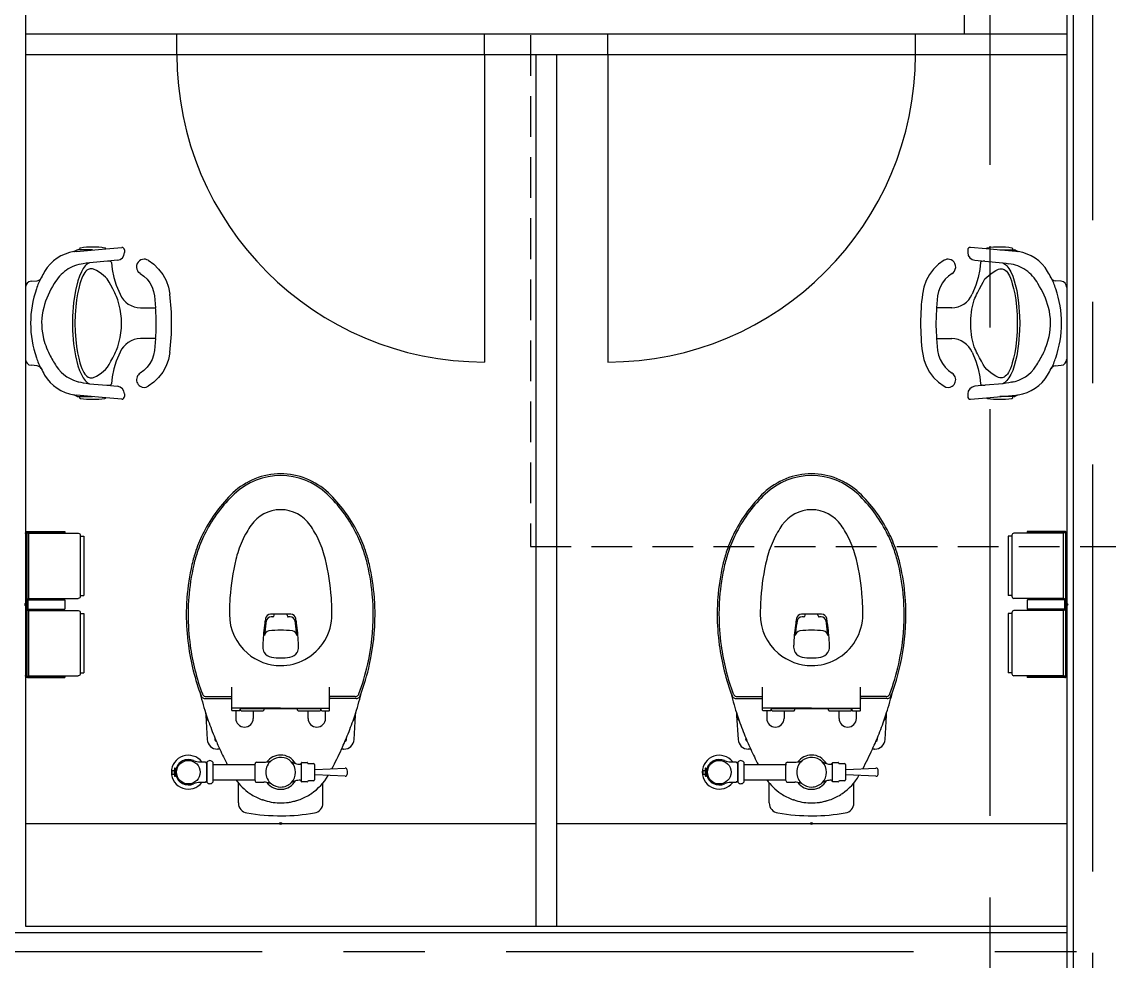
# Model space of a CAD drawing. Extents: x -119186 to 81195, y 1816 to 147180.
# Drawn here: x 29519 to 31639, y 32494 to 34326 of the extents above; entities that cross this region are included whole.
import ezdxf

# ---------------------------------------------------------------- set-up
doc = ezdxf.new("R2010")
doc.units = 0
doc.header["$LTSCALE"] = 12.7
doc.header["$MEASUREMENT"] = 0
doc.header["$PDMODE"] = 1
doc.header["$PDSIZE"] = -2
doc.linetypes.add('CENTER', pattern=[2, 1.25, -0.25, 0.25, -0.25])
doc.linetypes.add('HIDDEN2', pattern=[0.1875, 0.125, -0.0625])
doc.layers.get('0').update_dxf_attribs({"linetype": 'CONTINUOUS'})
doc.layers.get('DEFPOINTS').update_dxf_attribs({"color": 1, "linetype": 'CONTINUOUS'})
for name, color, linetype in [('A_建築（什器）', 8, 'CONTINUOUS'), ('A_建築（新設・仕上げ）', 2, 'CONTINUOUS'), ('A_建築（軽鉄下地）', 8, 'CONTINUOUS'), ('A_通り芯', 8, 'CENTER')]:
    doc.layers.add(name, color=color, linetype=linetype)

# ---------------------------------------------------------------- blocks, each defined once
blk = doc.blocks.new('Toilet Paper Holder')
at = {"color": 0}
for p, q in [((-106.958, 133.5), (-114, 133.5)), ((-114, 133.5), (-114, 17.5)), ((-106.958, 135), (-106.958, 16)), ((-6.6, 139), (-102.958, 139)), ((-4, 142.5), (-77, 142.5)), ((-77, 142.5), (-77, 140)), ((-3.5, 140), (-77, 140)), ((-6.6, 12), (-6.6, 139)), ((-2.5, 139), (-2.5, -139)), ((0, 138.5), (0, -138.5)), ((0, 125.25), (0, 120.75)), ((0, 77.75), (0, 73.25)), ((0, 30.25), (0, 25.75)), ((-106.958, 17.5), (-114, 17.5)), ((-6.6, 12), (-102.958, 12)), ((-77, 8.75), (-77, -8.75)), ((-5, 9.25), (-76.5, 9.25)), ((-74.5, 12), (-74.5, 9.25)), ((-49.5, 12), (-49.5, 9.25)), ((-4.5, 11), (-14.5, 11)), ((-14.5, 11), (-14.5, 9.5)), ((-4.5, 9.5), (-14.5, 9.5)), ((-4.5, 8.75), (-4.5, -8.75)), ((-4, 9), (-4, -9)), ((-2.5, 9), (-2.5, -9)), ((-106.958, -17.5), (-114, -17.5)), ((-114, -17.5), (-114, -133.5)), ((-106.958, -16), (-106.958, -135)), ((-6.6, -12), (-102.958, -12)), ((-5, -9.25), (-76.5, -9.25)), ((-74.5, -9.25), (-74.5, -12)), ((-49.5, -9.25), (-49.5, -12)), ((-4.5, -9.5), (-14.5, -9.5)), ((-14.5, -9.5), (-14.5, -11)), ((-4.5, -11), (-14.5, -11)), ((-6.6, -139), (-6.6, -12)), ((0, -25.75), (0, -30.25)), ((0, -73.25), (0, -77.75)), ((0, -120.75), (0, -125.25)), ((-106.958, -133.5), (-114, -133.5)), ((-6.6, -139), (-102.958, -139)), ((-3.5, -140), (-77, -140)), ((-77, -140), (-77, -142.5)), ((-4, -142.5), (-77, -142.5))]:
    blk.add_line(p, q, dxfattribs=at)
for centre, radius, start, end in [((-102.958, 135), 4, 90, 180), ((-4, 138.5), 4, 0, 90), ((-3.5, 139), 1, 0, 90), ((-102.958, 16), 4, 180, 270), ((-76.5, 8.75), 0.5, 90, 180), ((-5, 8.75), 0.5, 0, 90), ((-4.5, 9), 2, 0, 90), ((-4.5, 9), 0.5, 0, 90), ((-102.958, -16), 4, 90, 180), ((-76.5, -8.75), 0.5, 180, 270), ((-5, -8.75), 0.5, 270, 0), ((-4.5, -9), 0.5, 270, 0), ((-4.5, -9), 2, 270, 0), ((-102.958, -135), 4, 180, 270), ((-4, -138.5), 4, 270, 0), ((-3.5, -139), 1, 270, 0)]:
    blk.add_arc(centre, radius, start, end, dxfattribs=at)
at = {"layer": 'DEFPOINTS'}
blk.add_circle((0, 0), 2, dxfattribs=at)
blk.add_point((0, 0), dxfattribs=at)

msp = doc.modelspace()

# ---------------------------------------------------------------- linework, layer by layer
at = {"layer": 'A_建築（什器）'}
for p, q in [((31356.16, 36632.64), (31356.16, 34302.64)), ((29526.16, 34302.64), (31556.16, 34302.64)), ((29821.16, 34262.64), (29821.16, 34302.64)), ((30421.16, 34262.64), (30421.16, 34302.64)), ((30661.16, 34262.64), (30661.16, 34302.64)), ((31261.16, 34262.64), (31261.16, 34302.64)), ((29526.16, 34262.64), (31556.16, 34262.64)), ((30421.16, 34262.64), (30421.16, 33662.64)), ((30521.16, 34262.64), (30521.16, 32562.64)), ((30561.16, 34262.64), (30561.16, 32562.64)), ((30661.16, 34262.64), (30661.16, 33662.64)), ((29626, 33880.65), (29622.42, 33878.59)), ((29625.62, 33878.56), (29682.95, 33883.58)), ((29631.06, 33881.32), (29628.5, 33881.32)), ((29656.94, 33881.32), (29631.06, 33881.32)), ((29682.95, 33883.58), (29713.72, 33886.27)), ((29719.16, 33881.29), (29719.16, 33875.99)), ((31363.16, 33881.29), (31363.16, 33875.99)), ((31399.37, 33883.58), (31368.59, 33886.27)), ((31456.69, 33878.56), (31399.37, 33883.58)), ((31425.37, 33881.32), (31451.25, 33881.32)), ((31451.25, 33881.32), (31453.82, 33881.32)), ((31456.32, 33880.65), (31459.89, 33878.59)), ((29686.16, 33859.36), (29650.88, 33856.26)), ((29705.46, 33861.05), (29686.16, 33859.36)), ((29765.39, 33861.08), (29776.12, 33853.4)), ((31316.92, 33861.08), (31306.19, 33853.4)), ((31376.85, 33861.05), (31396.15, 33859.36)), ((31396.15, 33859.36), (31431.43, 33856.26)), ((29635.1, 33838.29), (29631.56, 33830.3)), ((29638.91, 33844.92), (29635.1, 33838.29)), ((29644.24, 33855.27), (29638.88, 33854.29)), ((29642.73, 33849.97), (29638.91, 33844.92)), ((29641.78, 33837.28), (29639.77, 33834.22)), ((29643.86, 33839.75), (29641.78, 33837.28)), ((29644.77, 33852.12), (29642.73, 33849.97)), ((29646, 33841.65), (29643.86, 33839.75)), ((29650.88, 33856.26), (29644.24, 33855.27)), ((29647.36, 33854.36), (29644.77, 33852.12)), ((29648.16, 33843.04), (29646, 33841.65)), ((29650.88, 33856.26), (29647.36, 33854.36)), ((29650.24, 33843.94), (29648.16, 33843.04)), ((29652.32, 33844.47), (29650.24, 33843.94)), ((29651.46, 33856.33), (29650.88, 33856.26)), ((29654.54, 33844.63), (29652.32, 33844.47)), ((29656.8, 33844.37), (29654.54, 33844.63)), ((29658.99, 33843.71), (29656.8, 33844.37)), ((29664.46, 33841.21), (29658.99, 33843.71)), ((29669.66, 33838.21), (29664.46, 33841.21)), ((29674.34, 33834.86), (29669.66, 33838.21)), ((29694.17, 33856.49), (29695.46, 33843.3)), ((29695.46, 33843.3), (29698.6, 33827.53)), ((29747.13, 33837.53), (29745.06, 33840.07)), ((29749.87, 33835.41), (29747.13, 33837.53)), ((29776.12, 33853.4), (29785.63, 33844.08)), ((29785.63, 33844.08), (29793.7, 33833.33)), ((31296.68, 33844.08), (31288.61, 33833.33)), ((31306.19, 33853.4), (31296.68, 33844.08)), ((31332.45, 33835.41), (31335.18, 33837.53)), ((31335.18, 33837.53), (31337.26, 33840.07)), ((31386.85, 33843.3), (31383.71, 33827.53)), ((31388.15, 33856.49), (31386.85, 33843.3)), ((31407.98, 33834.86), (31412.66, 33838.21)), ((31412.66, 33838.21), (31417.85, 33841.21)), ((31417.85, 33841.21), (31423.33, 33843.71)), ((31423.33, 33843.71), (31425.51, 33844.37)), ((31425.51, 33844.37), (31427.77, 33844.63)), ((31427.77, 33844.63), (31429.99, 33844.47)), ((31429.99, 33844.47), (31432.07, 33843.94)), ((31430.85, 33856.33), (31431.43, 33856.26)), ((31431.43, 33856.26), (31438.08, 33855.27)), ((31431.43, 33856.26), (31434.96, 33854.36)), ((31432.07, 33843.94), (31434.16, 33843.04)), ((31434.16, 33843.04), (31436.31, 33841.65)), ((31434.96, 33854.36), (31437.54, 33852.12)), ((31436.31, 33841.65), (31438.45, 33839.75)), ((31437.54, 33852.12), (31439.58, 33849.97)), ((31438.08, 33855.27), (31443.43, 33854.29)), ((31438.45, 33839.75), (31440.53, 33837.28)), ((31439.58, 33849.97), (31443.41, 33844.92)), ((31440.53, 33837.28), (31442.54, 33834.22)), ((31443.41, 33844.92), (31447.21, 33838.29)), ((31447.21, 33838.29), (31450.75, 33830.3)), ((29537.11, 33820.21), (29548.71, 33821.22)), ((29628.44, 33821.33), (29623.58, 33801.9)), ((29631.56, 33830.3), (29628.44, 33821.33)), ((29634.13, 33821.17), (29632.31, 33815.37)), ((29635.97, 33826.2), (29634.13, 33821.17)), ((29637.84, 33830.54), (29635.97, 33826.2)), ((29639.77, 33834.22), (29637.84, 33830.54)), ((29678.22, 33831.62), (29674.34, 33834.86)), ((29682.01, 33828.22), (29678.22, 33831.62)), ((29685.7, 33824.64), (29682.01, 33828.22)), ((29689.28, 33818.61), (29685.7, 33824.64)), ((29692.59, 33812.37), (29689.28, 33818.61)), ((29698.6, 33827.53), (29703.23, 33812.64)), ((29749.87, 33835.41), (29757.01, 33830.27)), ((29757.01, 33830.27), (29763.31, 33824.03)), ((29763.31, 33824.03), (29768.65, 33816.83)), ((29768.65, 33816.83), (29772.89, 33808.85)), ((29793.7, 33833.33), (29800.14, 33821.4)), ((29800.14, 33821.4), (29804.78, 33808.57)), ((31282.18, 33821.4), (31277.54, 33808.57)), ((31288.61, 33833.33), (31282.18, 33821.4)), ((31313.67, 33816.83), (31309.43, 33808.85)), ((31319, 33824.03), (31313.67, 33816.83)), ((31325.3, 33830.27), (31319, 33824.03)), ((31332.45, 33835.41), (31325.3, 33830.27)), ((31383.71, 33827.53), (31379.08, 33812.64)), ((31389.72, 33812.37), (31393.04, 33818.61)), ((31393.04, 33818.61), (31396.61, 33824.64)), ((31396.61, 33824.64), (31400.3, 33828.22)), ((31400.3, 33828.22), (31404.1, 33831.62)), ((31404.1, 33831.62), (31407.98, 33834.86)), ((31442.54, 33834.22), (31444.47, 33830.54)), ((31444.47, 33830.54), (31446.35, 33826.2)), ((31446.35, 33826.2), (31448.19, 33821.17)), ((31448.19, 33821.17), (31450, 33815.37)), ((31450.75, 33830.3), (31453.87, 33821.33)), ((31453.87, 33821.33), (31458.73, 33801.9)), ((31545.2, 33820.21), (31533.6, 33821.22)), ((29526.16, 33808.25), (29526.16, 33668.24)), ((29623.58, 33801.9), (29619.92, 33778.19)), ((29627.7, 33795.79), (29625.72, 33783.81)), ((29629.92, 33806.28), (29627.7, 33795.79)), ((29632.31, 33815.37), (29629.92, 33806.28)), ((29696.21, 33805.41), (29692.59, 33812.37)), ((29700.2, 33797.67), (29696.21, 33805.41)), ((29701.87, 33794.34), (29700.2, 33797.67)), ((29703.23, 33812.64), (29710.55, 33795.17)), ((29772.89, 33808.85), (29775.95, 33800.27)), ((29775.95, 33800.27), (29777.97, 33791.46)), ((29804.78, 33808.57), (29807.51, 33795.14)), ((31277.54, 33808.57), (31274.8, 33795.14)), ((31306.37, 33800.27), (31304.34, 33791.46)), ((31309.43, 33808.85), (31306.37, 33800.27)), ((31379.08, 33812.64), (31371.76, 33795.17)), ((31380.44, 33794.34), (31382.11, 33797.67)), ((31382.11, 33797.67), (31386.1, 33805.41)), ((31386.1, 33805.41), (31389.72, 33812.37)), ((31450, 33815.37), (31452.39, 33806.28)), ((31452.39, 33806.28), (31454.61, 33795.79)), ((31454.61, 33795.79), (31456.59, 33783.81)), ((31458.73, 33801.9), (31462.4, 33778.19)), ((31556.16, 33808.25), (31556.16, 33668.24)), ((29619.92, 33778.19), (29617.98, 33752.25)), ((29625.72, 33783.81), (29624.11, 33770.2)), ((29703.6, 33790.79), (29701.87, 33794.34)), ((29705.19, 33787.29), (29703.6, 33790.79)), ((29706.43, 33784.02), (29705.19, 33787.29)), ((29711.01, 33765.99), (29706.43, 33784.02)), ((29777.97, 33791.46), (29779.78, 33768.6)), ((31304.34, 33791.46), (31302.53, 33768.6)), ((31371.3, 33765.99), (31375.88, 33784.02)), ((31375.88, 33784.02), (31377.13, 33787.29)), ((31377.13, 33787.29), (31378.71, 33790.79)), ((31378.71, 33790.79), (31380.44, 33794.34)), ((31456.59, 33783.81), (31458.2, 33770.2)), ((31462.4, 33778.19), (31464.33, 33752.25)), ((29617.98, 33752.25), (29617.95, 33738.25)), ((29623.01, 33754.92), (29622.61, 33738.33)), ((29624.11, 33770.2), (29623.01, 33754.92)), ((29713.32, 33747.51), (29711.01, 33765.99)), ((29750.51, 33768.6), (29779.78, 33768.6)), ((31331.81, 33768.6), (31302.53, 33768.6)), ((31368.99, 33747.51), (31371.3, 33765.99)), ((31458.2, 33770.2), (31459.3, 33754.92)), ((31459.3, 33754.92), (31459.71, 33738.33)), ((31464.33, 33752.25), (31464.36, 33738.25)), ((29617.95, 33738.25), (29617.98, 33724.24)), ((29622.61, 33738.33), (29623.01, 33721.57)), ((29713.33, 33738.25), (29713.32, 33747.51)), ((29713.32, 33728.99), (29713.33, 33738.25)), ((31368.99, 33738.25), (31368.99, 33747.51)), ((31368.99, 33728.99), (31368.99, 33738.25)), ((31459.71, 33738.33), (31459.3, 33721.57)), ((31464.36, 33738.25), (31464.33, 33724.24)), ((29617.98, 33724.24), (29619.92, 33698.31)), ((29623.01, 33721.57), (29624.11, 33706.29)), ((29706.44, 33692.48), (29711.01, 33710.51)), ((29711.01, 33710.51), (29713.32, 33728.99)), ((31371.3, 33710.51), (31368.99, 33728.99)), ((31375.88, 33692.48), (31371.3, 33710.51)), ((31459.3, 33721.57), (31458.2, 33706.29)), ((31464.33, 33724.24), (31462.4, 33698.31)), ((29619.92, 33698.31), (29623.58, 33674.59)), ((29624.11, 33706.29), (29625.72, 33692.69)), ((29625.72, 33692.69), (29627.7, 33680.71)), ((29703.6, 33685.7), (29705.19, 33689.21)), ((29705.19, 33689.21), (29706.44, 33692.48)), ((29779.81, 33708.25), (29750.51, 33708.25)), ((29779.81, 33708.25), (29777.97, 33685.04)), ((31302.5, 33708.25), (31304.34, 33685.04)), ((31302.5, 33708.25), (31331.81, 33708.25)), ((31377.13, 33689.21), (31375.88, 33692.48)), ((31378.71, 33685.7), (31377.13, 33689.21)), ((31456.59, 33692.69), (31454.61, 33680.71)), ((31458.2, 33706.29), (31456.59, 33692.69)), ((31462.4, 33698.31), (31458.73, 33674.59)), ((29623.58, 33674.59), (29628.44, 33655.17)), ((29627.7, 33680.71), (29629.92, 33670.21)), ((29629.92, 33670.21), (29632.31, 33661.13)), ((29692.59, 33664.13), (29696.21, 33671.09)), ((29696.21, 33671.09), (29700.2, 33678.83)), ((29700.2, 33678.83), (29701.88, 33682.16)), ((29701.88, 33682.16), (29703.6, 33685.7)), ((29710.55, 33681.68), (29703.23, 33664.21)), ((29772.89, 33667.65), (29768.65, 33659.67)), ((29775.95, 33676.22), (29772.89, 33667.65)), ((29777.97, 33685.04), (29775.95, 33676.22)), ((29804.78, 33667.92), (29800.14, 33655.09)), ((29807.51, 33681.36), (29804.78, 33667.92)), ((31274.8, 33681.36), (31277.54, 33667.92)), ((31277.54, 33667.92), (31282.18, 33655.09)), ((31304.34, 33685.04), (31306.37, 33676.22)), ((31306.37, 33676.22), (31309.43, 33667.65)), ((31309.43, 33667.65), (31313.67, 33659.67)), ((31371.76, 33681.68), (31379.08, 33664.21)), ((31380.44, 33682.16), (31378.71, 33685.7)), ((31382.11, 33678.83), (31380.44, 33682.16)), ((31386.1, 33671.09), (31382.11, 33678.83)), ((31389.72, 33664.13), (31386.1, 33671.09)), ((31452.39, 33670.21), (31450, 33661.13)), ((31454.61, 33680.71), (31452.39, 33670.21)), ((31458.73, 33674.59), (31453.87, 33655.17)), ((29548.71, 33655.27), (29537.11, 33656.29)), ((29628.44, 33655.17), (29631.56, 33646.19)), ((29631.56, 33646.19), (29635.1, 33638.21)), ((29632.31, 33661.13), (29634.13, 33655.32)), ((29634.13, 33655.32), (29635.97, 33650.29)), ((29635.97, 33650.29), (29637.84, 33645.96)), ((29637.84, 33645.96), (29639.77, 33642.28)), ((29678.21, 33644.87), (29682.01, 33648.28)), ((29682.01, 33648.28), (29686.16, 33652.34)), ((29686.16, 33652.34), (29689.27, 33657.89)), ((29689.27, 33657.89), (29692.59, 33664.13)), ((29698.6, 33649.32), (29695.46, 33633.55)), ((29703.23, 33664.21), (29698.6, 33649.32)), ((29757.01, 33646.22), (29749.87, 33641.08)), ((29763.31, 33652.47), (29757.01, 33646.22)), ((29768.65, 33659.67), (29763.31, 33652.47)), ((29800.14, 33655.09), (29793.7, 33643.16)), ((31282.18, 33655.09), (31288.61, 33643.16)), ((31313.67, 33659.67), (31319, 33652.47)), ((31319, 33652.47), (31325.3, 33646.22)), ((31325.3, 33646.22), (31332.45, 33641.08)), ((31379.08, 33664.21), (31383.71, 33649.32)), ((31383.71, 33649.32), (31386.85, 33633.55)), ((31393.04, 33657.89), (31389.72, 33664.13)), ((31396.15, 33652.34), (31393.04, 33657.89)), ((31400.3, 33648.28), (31396.15, 33652.34)), ((31404.1, 33644.87), (31400.3, 33648.28)), ((31444.47, 33645.96), (31442.54, 33642.28)), ((31446.35, 33650.29), (31444.47, 33645.96)), ((31448.19, 33655.32), (31446.35, 33650.29)), ((31450.75, 33646.19), (31447.21, 33638.21)), ((31450, 33661.13), (31448.19, 33655.32)), ((31453.87, 33655.17), (31450.75, 33646.19)), ((31533.6, 33655.27), (31545.2, 33656.29)), ((29635.1, 33638.21), (29638.91, 33631.58)), ((29638.91, 33631.58), (29642.73, 33626.53)), ((29639.77, 33642.28), (29641.78, 33639.22)), ((29641.78, 33639.22), (29643.86, 33636.75)), ((29642.73, 33626.53), (29644.77, 33624.38)), ((29643.86, 33636.75), (29646, 33634.84)), ((29646, 33634.84), (29648.16, 33633.46)), ((29648.16, 33633.46), (29650.24, 33632.55)), ((29650.24, 33632.55), (29652.32, 33632.03)), ((29652.32, 33632.03), (29654.54, 33631.87)), ((29654.54, 33631.87), (29656.8, 33632.12)), ((29656.8, 33632.12), (29658.99, 33632.78)), ((29658.99, 33632.78), (29664.46, 33635.28)), ((29664.46, 33635.28), (29669.66, 33638.29)), ((29669.66, 33638.29), (29674.34, 33641.64)), ((29674.34, 33641.64), (29678.21, 33644.87)), ((29695.46, 33633.55), (29694.17, 33620.36)), ((29785.63, 33632.42), (29776.12, 33623.1)), ((29793.7, 33643.16), (29785.63, 33632.42)), ((31288.61, 33643.16), (31296.68, 33632.42)), ((31296.68, 33632.42), (31306.19, 33623.1)), ((31386.85, 33633.55), (31388.15, 33620.36)), ((31407.98, 33641.64), (31404.1, 33644.87)), ((31412.66, 33638.29), (31407.98, 33641.64)), ((31417.85, 33635.28), (31412.66, 33638.29)), ((31423.33, 33632.78), (31417.85, 33635.28)), ((31425.51, 33632.12), (31423.33, 33632.78)), ((31427.77, 33631.87), (31425.51, 33632.12)), ((31429.99, 33632.03), (31427.77, 33631.87)), ((31432.07, 33632.55), (31429.99, 33632.03)), ((31434.16, 33633.46), (31432.07, 33632.55)), ((31436.31, 33634.84), (31434.16, 33633.46)), ((31438.45, 33636.75), (31436.31, 33634.84)), ((31439.58, 33626.53), (31437.54, 33624.38)), ((31440.53, 33639.22), (31438.45, 33636.75)), ((31443.41, 33631.58), (31439.58, 33626.53)), ((31442.54, 33642.28), (31440.53, 33639.22)), ((31447.21, 33638.21), (31443.41, 33631.58)), ((29629.15, 33624.29), (29633.86, 33623.23)), ((29633.86, 33623.23), (29638.88, 33622.2)), ((29638.88, 33622.2), (29644.24, 33621.23)), ((29644.24, 33621.23), (29650.88, 33620.24)), ((29644.77, 33624.38), (29647.36, 33622.14)), ((29647.36, 33622.14), (29650.88, 33620.24)), ((29650.88, 33620.24), (29651.46, 33620.17)), ((29650.88, 33620.24), (29684.97, 33617.25)), ((29684.97, 33617.25), (29705.46, 33615.45)), ((29776.12, 33623.1), (29765.39, 33615.41)), ((31306.19, 33623.1), (31316.92, 33615.41)), ((31397.35, 33617.25), (31376.85, 33615.45)), ((31431.43, 33620.24), (31397.35, 33617.25)), ((31431.43, 33620.24), (31430.85, 33620.17)), ((31434.96, 33622.14), (31431.43, 33620.24)), ((31438.08, 33621.23), (31431.43, 33620.24)), ((31437.54, 33624.38), (31434.96, 33622.14)), ((31443.43, 33622.2), (31438.08, 33621.23)), ((31448.46, 33623.23), (31443.43, 33622.2)), ((31453.17, 33624.29), (31448.46, 33623.23)), ((29622.42, 33597.91), (29626, 33595.84)), ((29682.72, 33592.94), (29625.62, 33597.93)), ((29628.5, 33595.17), (29630.99, 33595.17)), ((29630.99, 33595.17), (29656.94, 33595.17)), ((29713.72, 33590.22), (29682.72, 33592.94)), ((29719.16, 33600.5), (29719.16, 33595.2)), ((31363.16, 33600.5), (31363.16, 33595.2)), ((31368.59, 33590.22), (31399.59, 33592.94)), ((31399.59, 33592.94), (31456.69, 33597.93)), ((31451.32, 33595.17), (31425.37, 33595.17)), ((31453.82, 33595.17), (31451.32, 33595.17)), ((31459.89, 33597.91), (31456.32, 33595.84)), ((30011.16, 33170.64), (30004.01, 33170.64)), ((30008.16, 33165.64), (30005.22, 33165.64)), ((30023.66, 33170.64), (30011.16, 33170.64)), ((30011.16, 33168.64), (30011.16, 33170.64)), ((30036.16, 33170.64), (30023.66, 33170.64)), ((30036.16, 33168.64), (30036.16, 33170.64)), ((30043.31, 33170.64), (30036.16, 33170.64)), ((30037.16, 33165.64), (30037.8, 33165.64)), ((30042.1, 33165.64), (30039.16, 33165.64)), ((31046.16, 33170.64), (31039.01, 33170.64)), ((31043.16, 33165.64), (31040.22, 33165.64)), ((31058.66, 33170.64), (31046.16, 33170.64)), ((31046.16, 33168.64), (31046.16, 33170.64)), ((31071.16, 33170.64), (31058.66, 33170.64)), ((31071.16, 33168.64), (31071.16, 33170.64)), ((31078.31, 33170.64), (31071.16, 33170.64)), ((31072.16, 33165.64), (31072.8, 33165.64)), ((31077.1, 33165.64), (31074.16, 33165.64)), ((29995.34, 33157.2), (29994.8, 33153.64)), ((30052.52, 33153.64), (30051.98, 33157.2)), ((31030.34, 33157.2), (31029.8, 33153.64)), ((31087.52, 33153.64), (31086.98, 33157.2)), ((29878.53, 33010.14), (29927.16, 33010.14)), ((29928.16, 33009.14), (29928.16, 33028.81)), ((30119.16, 33010.14), (30119.16, 33028.81)), ((30119.16, 33009.14), (30119.16, 33010.14)), ((30168.79, 33010.14), (30120.16, 33010.14)), ((30913.53, 33010.14), (30962.16, 33010.14)), ((30963.16, 33009.14), (30963.16, 33028.81)), ((31154.16, 33010.14), (31154.16, 33028.81)), ((31154.16, 33009.14), (31154.16, 33010.14)), ((31203.79, 33010.14), (31155.16, 33010.14)), ((29876.3, 33006.14), (29927.16, 33006.14)), ((29928.16, 33005.14), (29928.16, 33009.14)), ((29928.16, 32991.42), (29928.16, 33005.14)), ((29928.16, 32983.64), (29928.16, 32991.42)), ((30119.16, 33005.14), (30119.16, 33009.14)), ((30119.16, 32991.42), (30119.16, 33005.14)), ((30119.16, 32983.64), (30119.16, 32991.42)), ((30168.99, 33006.14), (30120.16, 33006.14)), ((30171.03, 33006.14), (30168.99, 33006.14)), ((30911.3, 33006.14), (30962.16, 33006.14)), ((30963.16, 33005.14), (30963.16, 33009.14)), ((30963.16, 32991.42), (30963.16, 33005.14)), ((30963.16, 32983.64), (30963.16, 32991.42)), ((31154.16, 33005.14), (31154.16, 33009.14)), ((31154.16, 32991.42), (31154.16, 33005.14)), ((31154.16, 32983.64), (31154.16, 32991.42)), ((31203.99, 33006.14), (31155.16, 33006.14)), ((31206.03, 33006.14), (31203.99, 33006.14)), ((29877.32, 32978.78), (29877.62, 32973.37)), ((29877.62, 32973.37), (29880.42, 32926.36)), ((30023.66, 32987.31), (29928.16, 32987.31)), ((29936.16, 32982.64), (29929.16, 32982.64)), ((29943.66, 32982.64), (29936.16, 32982.64)), ((29936.16, 32982.64), (29936.16, 32967.64)), ((29944.66, 32984.11), (29944.66, 32985.41)), ((29944.66, 32983.64), (29944.66, 32984.11)), ((29945.66, 32983.64), (29945.66, 32986.41)), ((29990.66, 32986.41), (29945.66, 32986.41)), ((29946.66, 32982.64), (29970.16, 32982.64)), ((29970.16, 32982.64), (29970.16, 32967.64)), ((29970.16, 32982.64), (29989.66, 32982.64)), ((29990.66, 32986.41), (29990.66, 32983.64)), ((30056.66, 32986.41), (29990.66, 32986.41)), ((30023.66, 32987.31), (30119.16, 32987.31)), ((30101.66, 32986.41), (30056.66, 32986.41)), ((30056.66, 32983.64), (30056.66, 32986.41)), ((30057.66, 32982.64), (30077.16, 32982.64)), ((30077.16, 32967.64), (30077.16, 32982.64)), ((30077.16, 32982.64), (30086.66, 32982.64)), ((30086.66, 32982.64), (30100.66, 32982.64)), ((30101.66, 32983.64), (30101.66, 32986.41)), ((30102.66, 32983.64), (30102.66, 32985.41)), ((30103.66, 32982.64), (30111.16, 32982.64)), ((30111.16, 32967.64), (30111.16, 32982.64)), ((30111.16, 32982.64), (30118.16, 32982.64)), ((30166.9, 32926.36), (30169.71, 32973.37)), ((30169.71, 32973.37), (30170, 32978.78)), ((30912.32, 32978.78), (30912.62, 32973.37)), ((30912.62, 32973.37), (30915.42, 32926.36)), ((31058.66, 32987.31), (30963.16, 32987.31)), ((30971.16, 32982.64), (30964.16, 32982.64)), ((30978.66, 32982.64), (30971.16, 32982.64)), ((30971.16, 32982.64), (30971.16, 32967.64)), ((30979.66, 32984.11), (30979.66, 32985.41)), ((30979.66, 32983.64), (30979.66, 32984.11)), ((30980.66, 32983.64), (30980.66, 32986.41)), ((31025.66, 32986.41), (30980.66, 32986.41)), ((30981.66, 32982.64), (31005.16, 32982.64)), ((31005.16, 32982.64), (31005.16, 32967.64)), ((31005.16, 32982.64), (31024.66, 32982.64)), ((31025.66, 32986.41), (31025.66, 32983.64)), ((31091.66, 32986.41), (31025.66, 32986.41)), ((31058.66, 32987.31), (31154.16, 32987.31)), ((31136.66, 32986.41), (31091.66, 32986.41)), ((31091.66, 32983.64), (31091.66, 32986.41)), ((31092.66, 32982.64), (31112.16, 32982.64)), ((31112.16, 32967.64), (31112.16, 32982.64)), ((31112.16, 32982.64), (31121.66, 32982.64)), ((31121.66, 32982.64), (31135.66, 32982.64)), ((31136.66, 32983.64), (31136.66, 32986.41)), ((31137.66, 32983.64), (31137.66, 32985.41)), ((31138.66, 32982.64), (31146.16, 32982.64)), ((31146.16, 32967.64), (31146.16, 32982.64)), ((31146.16, 32982.64), (31153.16, 32982.64)), ((31201.9, 32926.36), (31204.71, 32973.37)), ((31204.71, 32973.37), (31205, 32978.78)), ((30149.08, 32922.7), (30151.88, 32929.37)), ((31184.08, 32922.7), (31186.88, 32929.37)), ((29901.16, 32907.64), (29900.38, 32907.64)), ((30146.17, 32907.64), (30146.95, 32907.64)), ((30936.16, 32907.64), (30935.38, 32907.64)), ((31181.17, 32907.64), (31181.95, 32907.64)), ((29812.16, 32862.64), (29812.16, 32864.64)), ((29812.16, 32859.64), (29812.16, 32862.64)), ((29813.16, 32865.64), (29816.15, 32865.64)), ((29817.54, 32870.64), (29818.66, 32870.64)), ((29818.66, 32868.39), (29818.66, 32870.64)), ((29818.66, 32862.64), (29818.66, 32868.39)), ((29818.66, 32856.89), (29818.66, 32862.64)), ((29819.16, 32867.89), (29819.28, 32867.89)), ((29866.43, 32882.64), (29869.91, 32882.64)), ((29869.91, 32882.64), (29876.96, 32882.64)), ((29876.96, 32882.64), (29876.96, 32881.64)), ((29876.96, 32881.64), (29879.66, 32881.64)), ((29879.66, 32882.39), (29879.66, 32842.89)), ((29879.66, 32843.64), (29879.66, 32881.64)), ((29891.66, 32882.39), (29891.66, 32877.39)), ((29891.66, 32877.39), (29974.66, 32877.39)), ((29891.66, 32877.39), (29891.66, 32847.89)), ((29973.66, 32846.54), (29973.66, 32878.73)), ((29976.66, 32882.14), (29991.08, 32882.14)), ((30064.16, 32880.14), (30063.66, 32880.14)), ((30064.16, 32880.14), (30064.16, 32881.14)), ((30064.16, 32845.14), (30064.16, 32880.14)), ((30064.79, 32881.64), (30075.54, 32881.64)), ((30078.15, 32879.39), (30087.86, 32879.39)), ((30089.86, 32877.39), (30089.86, 32868.05)), ((30089.86, 32868.05), (30089.86, 32857.23)), ((30090.94, 32867.95), (30149.23, 32870.5)), ((30847.16, 32862.64), (30847.16, 32864.64)), ((30847.16, 32859.64), (30847.16, 32862.64)), ((30848.16, 32865.64), (30851.15, 32865.64)), ((30852.54, 32870.64), (30853.66, 32870.64)), ((30853.66, 32868.39), (30853.66, 32870.64)), ((30853.66, 32862.64), (30853.66, 32868.39)), ((30853.66, 32856.89), (30853.66, 32862.64)), ((30854.16, 32867.89), (30854.28, 32867.89)), ((30901.43, 32882.64), (30904.91, 32882.64)), ((30904.91, 32882.64), (30911.96, 32882.64)), ((30911.96, 32882.64), (30911.96, 32881.64)), ((30911.96, 32881.64), (30914.66, 32881.64)), ((30914.66, 32882.39), (30914.66, 32842.89)), ((30914.66, 32843.64), (30914.66, 32881.64)), ((30926.66, 32882.39), (30926.66, 32877.39)), ((30926.66, 32877.39), (31009.66, 32877.39)), ((30926.66, 32877.39), (30926.66, 32847.89)), ((31008.66, 32846.54), (31008.66, 32878.73)), ((31011.66, 32882.14), (31026.08, 32882.14)), ((31099.16, 32880.14), (31098.66, 32880.14)), ((31099.16, 32880.14), (31099.16, 32881.14)), ((31099.16, 32845.14), (31099.16, 32880.14)), ((31099.79, 32881.64), (31110.54, 32881.64)), ((31113.15, 32879.39), (31122.86, 32879.39)), ((31124.86, 32877.39), (31124.86, 32868.05)), ((31124.86, 32868.05), (31124.86, 32857.23)), ((31125.94, 32867.95), (31184.23, 32870.5)), ((29813.16, 32858.64), (29816.22, 32858.64)), ((29817.54, 32854.64), (29818.66, 32854.64)), ((29818.66, 32854.64), (29818.66, 32856.89)), ((29819.16, 32857.39), (29819.28, 32857.39)), ((29869.91, 32842.64), (29866.43, 32842.64)), ((29876.96, 32842.64), (29869.91, 32842.64)), ((29876.96, 32843.64), (29876.96, 32842.64)), ((29879.66, 32843.64), (29876.96, 32843.64)), ((29891.66, 32847.89), (29973.66, 32847.89)), ((29891.66, 32847.89), (29891.66, 32842.89)), ((29941.16, 32802.81), (29941.16, 32841.74)), ((29973.66, 32846.14), (29973.66, 32846.54)), ((29976.66, 32843.14), (29991.08, 32843.14)), ((30063.66, 32845.14), (30064.16, 32845.14)), ((30064.16, 32844.14), (30064.16, 32845.14)), ((30075.54, 32843.64), (30064.79, 32843.64)), ((30087.86, 32845.89), (30078.15, 32845.89)), ((30089.86, 32857.23), (30089.86, 32847.89)), ((30149.23, 32854.78), (30090.94, 32857.32)), ((30106.16, 32802.81), (30106.16, 32841.74)), ((30106.16, 32802.81), (30106.16, 32841.74)), ((30848.16, 32858.64), (30851.22, 32858.64)), ((30852.54, 32854.64), (30853.66, 32854.64)), ((30853.66, 32854.64), (30853.66, 32856.89)), ((30854.16, 32857.39), (30854.28, 32857.39)), ((30904.91, 32842.64), (30901.43, 32842.64)), ((30911.96, 32842.64), (30904.91, 32842.64)), ((30911.96, 32843.64), (30911.96, 32842.64)), ((30914.66, 32843.64), (30911.96, 32843.64)), ((30926.66, 32847.89), (31008.66, 32847.89)), ((30926.66, 32847.89), (30926.66, 32842.89)), ((30976.16, 32802.81), (30976.16, 32841.74)), ((31008.66, 32846.14), (31008.66, 32846.54)), ((31011.66, 32843.14), (31026.08, 32843.14)), ((31098.66, 32845.14), (31099.16, 32845.14)), ((31099.16, 32844.14), (31099.16, 32845.14)), ((31110.54, 32843.64), (31099.79, 32843.64)), ((31122.86, 32845.89), (31113.15, 32845.89)), ((31124.86, 32857.23), (31124.86, 32847.89)), ((31184.23, 32854.78), (31125.94, 32857.32)), ((31141.16, 32802.81), (31141.16, 32841.74)), ((31141.16, 32802.81), (31141.16, 32841.74)), ((29988.41, 32808.64), (29989.44, 32808.64)), ((29989.44, 32808.64), (29988.41, 32808.64)), ((29988.41, 32808.64), (29989.44, 32808.64)), ((29989.44, 32808.64), (29988.41, 32808.64)), ((31023.41, 32808.64), (31024.44, 32808.64)), ((31024.44, 32808.64), (31023.41, 32808.64)), ((31023.41, 32808.64), (31024.44, 32808.64)), ((31024.44, 32808.64), (31023.41, 32808.64)), ((29526.16, 32762.64), (30521.16, 32762.64)), ((30561.16, 32762.64), (31556.16, 32762.64))]:
    msp.add_line(p, q, dxfattribs=at)
at = {"layer": 'A_建築（什器）', "color": 8, "linetype": 'HIDDEN2', "ltscale": 50}
for p, q in [((30510.45, 35252.64), (30510.45, 33303.02)), ((30510.45, 33303.02), (33460.43, 33303.02))]:
    msp.add_line(p, q, dxfattribs=at)
at = {"layer": 'A_建築（什器）'}
for centre, radius in [((29843.66, 32862.64), 23), ((30878.66, 32862.64), 23), ((30023.66, 32762.64), 2), ((31058.66, 32762.64), 2)]:
    msp.add_circle(centre, radius, dxfattribs=at)
at = {"layer": 'A_建築（什器）', "linetype": 'Continuous'}
for centre in [(30023.66, 32762.64), (31058.66, 32762.64)]:
    msp.add_circle(centre, 2, dxfattribs=at)
at = {"layer": 'A_建築（什器）'}
for centre, radius, start, end in [((30421.16, 34262.64), 600, 180, 270), ((30661.16, 34262.64), 600, 270, 0), ((29628.5, 33876.32), 5, 90.0081, 120.00215), ((29633.97, 33882.08), 3, 99.06964, 194.67484), ((29657.16, 33736.92), 150, 89.99973, 99.07637), ((29655.78, 33719.54), 167.39, 81.39574, 89.52754), ((29680.35, 33882.08), 3, 29.93527, 80.93052), ((29714.16, 33881.29), 5, 0, 94.99782), ((31368.16, 33881.29), 5, 85.00218, 180), ((31401.97, 33882.08), 3, 99.06948, 150.06473), ((31426.54, 33719.54), 167.39, 90.47246, 98.60426), ((31425.16, 33736.92), 150, 80.92363, 90.00027), ((31448.35, 33882.08), 3, 345.32516, 80.93036), ((31453.82, 33876.32), 5, 59.99785, 89.9919), ((29632.59, 33798.87), 80, 98.57484, 149.65655), ((29619.92, 33882.92), 5, 278.59724, 299.99919), ((29632.59, 33798.87), 80, 95.00026, 98.57486), ((29686.83, 33827.5), 31.86, 80.76488, 91.19924), ((29691.11, 33855.96), 3.1, 9.74971, 74.46049), ((29704.16, 33875.99), 15, 274.99771, 0), ((29757.63, 33848.25), 15, 101.76751, 154.80851), ((29757.63, 33848.25), 15, 58.83503, 101.76653), ((31324.68, 33848.25), 15, 78.23347, 121.16497), ((31324.68, 33848.25), 15, 25.19149, 78.23249), ((31378.16, 33875.99), 15, 180, 265.00229), ((31391.2, 33855.96), 3.1, 105.53951, 170.25029), ((31395.48, 33827.5), 31.86, 88.80076, 99.23512), ((31449.72, 33798.87), 80, 81.42514, 84.99974), ((31462.39, 33882.92), 5, 240.00081, 261.40276), ((31449.72, 33798.87), 80, 30.34345, 81.42516), ((29724.1, 33744.74), 186.31, 149.50711, 153.88327), ((29650.55, 33777.88), 77.96, 125.00953, 150.92208), ((29648.53, 33779.11), 75.8, 97.31211, 124.28776), ((29757.63, 33848.25), 15, 154.80861, 213.05704), ((31324.68, 33848.25), 15, 326.94296, 25.19139), ((31433.78, 33779.11), 75.8, 55.71224, 82.68789), ((31431.76, 33777.88), 77.96, 29.07792, 54.99047), ((31358.22, 33744.74), 186.31, 26.11673, 30.49289), ((29538.16, 33808.25), 12, 94.9999, 180), ((29628.77, 33783.7), 83.86, 149.10801, 165.007), ((29547.84, 33831.18), 10, 274.99775, 333.73572), ((29718.01, 33727.83), 161.61, 147.03351, 165.29147), ((31364.3, 33727.83), 161.61, 14.70853, 32.96649), ((31453.54, 33783.7), 83.86, 14.993, 30.89199), ((31534.47, 33831.18), 10, 206.26428, 265.00225), ((31544.16, 33808.25), 12, 360, 85.0001), ((29736.16, 33738.25), 200, 160.3822, 180.01155), ((29750.51, 33811.92), 43.32, 202.75235, 270), ((29365.4, 33738.25), 445.75, 0.02272, 7.33222), ((31716.91, 33738.25), 445.75, 172.66778, 179.97728), ((31331.81, 33811.92), 43.32, 270, 337.24765), ((31346.16, 33738.25), 200, 359.98845, 19.6178), ((29676.21, 33738.34), 118.51, 165.07614, 192.52406), ((29445.09, 33738.27), 336.06, 0.0264, 5.17828), ((31637.22, 33738.27), 336.06, 174.82172, 179.9736), ((31406.1, 33738.34), 118.51, 347.47594, 14.92386), ((29736.16, 33738.25), 200, 179.98845, 199.61781), ((29445.09, 33738.27), 336.06, 354.87475, 0.0264), ((29365.4, 33738.25), 445.75, 352.6678, 0.02272), ((31716.91, 33738.25), 445.75, 179.97728, 187.3322), ((31637.22, 33738.27), 336.06, 179.9736, 185.12525), ((31346.16, 33738.25), 200, 340.38219, 0.01155), ((29708.16, 33745.13), 151.17, 192.4091, 206.56038), ((31374.15, 33745.13), 151.17, 333.43962, 347.5909), ((29750.51, 33664.92), 43.32, 89.99906, 157.24641), ((31331.81, 33664.92), 43.32, 22.75359, 90.00094), ((29538.16, 33668.24), 12, 179.99662, 264.99999), ((29628.77, 33692.79), 83.86, 194.99298, 210.89201), ((29812.16, 33801.29), 269.34, 207.35302, 213.00573), ((31270.15, 33801.29), 269.34, 326.99427, 332.64698), ((31453.54, 33692.79), 83.86, 329.10799, 345.00702), ((31544.16, 33668.24), 12, 275.00001, 0.00338), ((29547.84, 33645.31), 10, 26.2641, 85.00218), ((29724.1, 33731.75), 186.31, 206.11702, 210.49289), ((29646.61, 33694.35), 72.25, 213.40323, 259.8359), ((31435.71, 33694.35), 72.25, 280.1641, 326.59677), ((31358.22, 33731.75), 186.31, 329.50711, 333.88298), ((31534.47, 33645.31), 10, 94.99782, 153.7359), ((29632.59, 33677.63), 80, 210.34274, 261.42514), ((29757.63, 33628.25), 15, 157.99591, 238.71755), ((29757.63, 33628.25), 15, 121.16108, 157.99596), ((31324.68, 33628.25), 15, 22.00404, 58.83892), ((31324.68, 33628.25), 15, 301.28245, 22.00409), ((31449.72, 33677.63), 80, 278.57486, 329.65726), ((29684.87, 33655.78), 38.54, 270.13773, 280.57135), ((29691.11, 33620.88), 3.1, 285.55603, 350.26469), ((29704.16, 33600.5), 15, 0.0027, 84.99973), ((29757.63, 33628.25), 15, 238.71856, 301.16387), ((31324.68, 33628.25), 15, 238.83613, 301.28144), ((31378.16, 33600.5), 15, 95.00027, 179.9973), ((31391.2, 33620.88), 3.1, 189.73531, 254.44397), ((31397.44, 33655.78), 38.54, 259.42865, 269.86227), ((29619.92, 33593.58), 5, 60.00133, 81.40232), ((29632.59, 33677.63), 80, 261.42518, 264.99979), ((29628.5, 33600.17), 5, 240.00111, 270), ((29633.97, 33594.77), 3, 172.20989, 260.92626), ((29657.16, 33739.92), 150, 260.92333, 270), ((29655.78, 33757.31), 167.39, 270.47246, 278.60425), ((29680.35, 33594.77), 3, 279.08425, 322.43058), ((29714.16, 33595.2), 5, 265.00376, 0), ((31368.16, 33595.2), 5, 180, 274.99624), ((31401.97, 33594.77), 3, 217.56942, 260.91575), ((31426.54, 33757.31), 167.39, 261.39575, 269.52754), ((31425.16, 33739.92), 150, 270, 279.07667), ((31448.35, 33594.77), 3, 279.07374, 7.79011), ((31453.82, 33600.17), 5, 270, 299.99889), ((31449.72, 33677.63), 80, 275.00021, 278.57482), ((31462.39, 33593.58), 5, 98.59768, 119.99867), ((30023.66, 33309.64), 135, 90, 133.53571), ((30023.66, 33309.64), 131.5, 46.46429, 133.53571), ((30023.66, 33309.64), 135, 46.46429, 90), ((31058.66, 33309.64), 135, 90, 133.53571), ((31058.66, 33309.64), 131.5, 46.46429, 133.53571), ((31058.66, 33309.64), 135, 46.46429, 90), ((30123.54, 33204.52), 280, 133.53571, 153.16259), ((30123.54, 33204.52), 276.5, 133.53571, 152.79504), ((29923.79, 33204.52), 276.5, 27.20496, 46.46429), ((29923.79, 33204.52), 280, 26.83741, 46.46429), ((31158.54, 33204.52), 280, 133.53571, 153.16259), ((31158.54, 33204.52), 276.5, 133.53571, 152.79504), ((30958.79, 33204.52), 276.5, 27.20496, 46.46429), ((30958.79, 33204.52), 280, 26.83741, 46.46429), ((30023.66, 33304.64), 70, 90, 145.46279), ((30023.66, 33304.64), 70, 34.53721, 90), ((31058.66, 33304.64), 70, 90, 145.46279), ((31058.66, 33304.64), 70, 34.53721, 90), ((30123.54, 33204.52), 280, 153.16259, 161.16227), ((30123.54, 33204.52), 276.5, 152.79504, 160.91465), ((30130.75, 33230.94), 200, 150.00192, 161.33881), ((30130.75, 33230.94), 200, 145.46279, 150.00192), ((29916.57, 33230.94), 200, 29.99808, 34.53721), ((29916.57, 33230.94), 200, 18.66119, 29.99808), ((29923.79, 33204.52), 276.5, 19.08535, 27.20496), ((29923.79, 33204.52), 280, 18.83773, 26.83741), ((31158.54, 33204.52), 280, 153.16259, 161.16227), ((31158.54, 33204.52), 276.5, 152.79504, 160.91465), ((31165.75, 33230.94), 200, 150.00192, 161.33881), ((31165.75, 33230.94), 200, 145.46279, 150.00192), ((30951.57, 33230.94), 200, 29.99808, 34.53721), ((30951.57, 33230.94), 200, 18.66119, 29.99808), ((30958.79, 33204.52), 276.5, 19.08535, 27.20496), ((30958.79, 33204.52), 280, 18.83773, 26.83741), ((30123.54, 33204.52), 280, 161.16227, 166.945), ((30123.54, 33204.52), 276.5, 160.91465, 166.945), ((30130.75, 33230.94), 200, 161.33881, 166.59022), ((29916.57, 33230.94), 200, 13.40978, 18.66119), ((29923.79, 33204.52), 276.5, 13.055, 19.08535), ((29923.79, 33204.52), 280, 13.055, 18.83773), ((31158.54, 33204.52), 280, 161.16227, 166.945), ((31158.54, 33204.52), 276.5, 160.91465, 166.945), ((31165.75, 33230.94), 200, 161.33881, 166.59022), ((30951.57, 33230.94), 200, 13.40978, 18.66119), ((30958.79, 33204.52), 276.5, 13.055, 19.08535), ((30958.79, 33204.52), 280, 13.055, 18.83773), ((30269.66, 33170.64), 430, 166.945, 175.69326), ((30269.66, 33170.64), 426.5, 166.945, 175.65786), ((30383.66, 33170.64), 460, 166.59022, 175.97467), ((29663.66, 33170.64), 460, 4.02522, 13.40978), ((29777.66, 33170.64), 426.5, 4.34191, 13.055), ((29777.66, 33170.64), 430, 4.3065, 13.055), ((31304.66, 33170.64), 430, 166.945, 175.69326), ((31304.66, 33170.64), 426.5, 166.945, 175.65786), ((31418.66, 33170.64), 460, 166.59022, 175.97467), ((30698.66, 33170.64), 460, 4.02522, 13.40978), ((30812.66, 33170.64), 426.5, 4.34191, 13.055), ((30812.66, 33170.64), 430, 4.3065, 13.055), ((30269.66, 33170.64), 430, 175.69326, 180), ((30269.66, 33170.64), 426.5, 175.65786, 180), ((30383.66, 33170.64), 460, 175.97467, 180), ((29663.66, 33170.64), 460, 0, 4.02522), ((29777.66, 33170.64), 426.5, 0, 4.34191), ((29777.66, 33170.64), 430, 0, 4.3065), ((31304.66, 33170.64), 430, 175.69326, 180), ((31304.66, 33170.64), 426.5, 175.65786, 180), ((31418.66, 33170.64), 460, 175.97467, 180), ((30698.66, 33170.64), 460, 0, 4.02522), ((30812.66, 33170.64), 426.5, 0, 4.34191), ((30812.66, 33170.64), 430, 0, 4.3065), ((30289.66, 33170.64), 450, 180, 187.6598), ((30289.66, 33170.64), 446.5, 180, 187.7936), ((30023.66, 33170.64), 100, 180, 229.57408), ((30388.5, 33095.27), 400.01, 170.35042, 171.60937), ((30004.01, 33160.64), 10, 90, 170.35042), ((30005.22, 33155.64), 10, 90, 171.04844), ((30008.16, 33168.64), 3, 270, 0), ((30039.16, 33168.64), 3, 180, 270), ((30042.1, 33155.64), 10, 8.95156, 90), ((30043.31, 33160.64), 10, 9.64958, 90), ((29658.82, 33095.27), 400.01, 8.39063, 9.64958), ((30023.66, 33170.64), 100, 298.29781, 0), ((29757.66, 33170.64), 446.5, 347.4775, 0), ((29757.66, 33170.64), 450, 347.55197, 0), ((31324.66, 33170.64), 450, 180, 187.6598), ((31324.66, 33170.64), 446.5, 180, 187.7936), ((31058.66, 33170.64), 100, 180, 229.57408), ((31423.5, 33095.27), 400.01, 170.35042, 171.60937), ((31039.01, 33160.64), 10, 90, 170.35042), ((31040.22, 33155.64), 10, 90, 171.04844), ((31043.16, 33168.64), 3, 270, 0), ((31074.16, 33168.64), 3, 180, 270), ((31077.1, 33155.64), 10, 8.95156, 90), ((31078.31, 33160.64), 10, 9.64958, 90), ((30693.82, 33095.27), 400.01, 8.39063, 9.64958), ((31058.66, 33170.64), 100, 298.29781, 0), ((30792.66, 33170.64), 446.5, 347.4775, 0), ((30792.66, 33170.64), 450, 347.55197, 0), ((30388.5, 33095.27), 400.01, 171.60937, 177.15284), ((30388.5, 33095.27), 398.01, 171.5669, 175.10268), ((30001.91, 33128.39), 10, 96.57296, 175.10268), ((30023.66, 32939.64), 200, 90, 96.57296), ((30023.66, 32939.64), 200, 83.42704, 90), ((30045.41, 33128.39), 10, 4.89732, 83.42704), ((29658.82, 33095.27), 398.01, 4.89732, 8.4331), ((29658.82, 33095.27), 400.01, 2.84716, 8.39063), ((31423.5, 33095.27), 400.01, 171.60937, 177.15284), ((31423.5, 33095.27), 398.01, 171.5669, 175.10268), ((31036.91, 33128.39), 10, 96.57296, 175.10268), ((31058.66, 32939.64), 200, 90, 96.57296), ((31058.66, 32939.64), 200, 83.42704, 90), ((31080.41, 33128.39), 10, 4.89732, 83.42704), ((30693.82, 33095.27), 398.01, 4.89732, 8.4331), ((30693.82, 33095.27), 400.01, 2.84716, 8.39063), ((30289.66, 33170.64), 450, 187.6598, 200.7366), ((30289.66, 33170.64), 446.5, 187.7936, 200.35138), ((30388.5, 33095.27), 400.01, 177.15284, 178.35195), ((30008.66, 33106.77), 20, 180, 211.78833), ((30008.66, 33106.77), 20, 211.78833, 261.37307), ((30038.66, 33106.77), 20, 278.62693, 328.21167), ((30038.66, 33106.77), 20, 328.21167, 0), ((29658.82, 33095.27), 400.01, 1.64805, 2.84716), ((31324.66, 33170.64), 450, 187.6598, 200.7366), ((31324.66, 33170.64), 446.5, 187.7936, 200.35138), ((31423.5, 33095.27), 400.01, 177.15284, 178.35195), ((31043.66, 33106.77), 20, 180, 211.78833), ((31043.66, 33106.77), 20, 211.78833, 261.37307), ((31073.66, 33106.77), 20, 278.62693, 328.21167), ((31073.66, 33106.77), 20, 328.21167, 0), ((30693.82, 33095.27), 400.01, 1.64805, 2.84716), ((30023.66, 33170.64), 100, 229.57408, 270), ((30023.66, 33205.64), 120, 261.37307, 270), ((30023.66, 33205.64), 120, 270, 278.62693), ((30023.66, 33170.64), 100, 270, 298.29781), ((29757.66, 33170.64), 446.5, 339.64862, 347.4775), ((29757.66, 33170.64), 450, 339.2634, 347.55197), ((31058.66, 33170.64), 100, 229.57408, 270), ((31058.66, 33205.64), 120, 261.37307, 270), ((31058.66, 33205.64), 120, 270, 278.62693), ((31058.66, 33170.64), 100, 270, 298.29781), ((30792.66, 33170.64), 446.5, 339.64862, 347.4775), ((30792.66, 33170.64), 450, 339.2634, 347.55197), ((30496.17, 33177.64), 650.01, 193.98387, 197.81429), ((29876.3, 33014.14), 8, 200.7366, 247.95063), ((29878.53, 33018.14), 8, 200.35138, 213.25439), ((29878.53, 33018.14), 8, 213.25439, 270), ((29927.16, 33009.14), 1, 0, 90), ((30120.16, 33009.14), 1, 90, 180), ((30168.79, 33018.14), 8, 270, 283.44646), ((29551.15, 33177.64), 650.01, 342.18571, 346.01613), ((30168.79, 33018.14), 8, 283.44646, 326.74561), ((30171.03, 33014.14), 8, 292.04937, 339.2634), ((30168.79, 33018.14), 8, 326.74561, 339.64862), ((31531.17, 33177.64), 650.01, 193.98387, 197.81429), ((30911.3, 33014.14), 8, 200.7366, 247.95063), ((30913.53, 33018.14), 8, 200.35138, 213.25439), ((30913.53, 33018.14), 8, 213.25439, 270), ((30962.16, 33009.14), 1, 0, 90), ((31155.16, 33009.14), 1, 90, 180), ((31203.79, 33018.14), 8, 270, 283.44646), ((30586.15, 33177.64), 650.01, 342.18571, 346.01613), ((31203.79, 33018.14), 8, 283.44646, 326.74561), ((31206.03, 33014.14), 8, 292.04937, 339.2634), ((31203.79, 33018.14), 8, 326.74561, 339.64862), ((29876.3, 33014.14), 8, 247.95063, 270), ((29927.16, 33005.14), 1, 0, 90), ((30120.16, 33005.14), 1, 90, 180), ((30171.03, 33014.14), 8, 270, 292.04937), ((30911.3, 33014.14), 8, 247.95063, 270), ((30962.16, 33005.14), 1, 0, 90), ((31155.16, 33005.14), 1, 90, 180), ((31206.03, 33014.14), 8, 270, 292.04937), ((30496.17, 33177.64), 650.01, 197.81429, 199.28283), ((29892.6, 32974.19), 15, 183.14023, 228.33403), ((29929.16, 32983.64), 1, 180, 270), ((29953.16, 32967.64), 17, 180, 0), ((29943.66, 32983.64), 1, 270, 0), ((29945.66, 32985.41), 1, 90, 180), ((29946.66, 32983.64), 1, 180, 270), ((29989.66, 32983.64), 1, 270, 0), ((30057.66, 32983.64), 1, 180, 270), ((30094.16, 32967.64), 17, 180, 0), ((30100.66, 32983.64), 1, 270, 0), ((30101.66, 32985.41), 1, 0, 90), ((30103.66, 32983.64), 1, 180, 270), ((30118.16, 32983.64), 1, 270, 0), ((29551.15, 33177.64), 650.01, 340.71717, 342.18571), ((30154.73, 32974.19), 15, 311.66597, 356.85977), ((31531.17, 33177.64), 650.01, 197.81429, 199.28283), ((30927.6, 32974.19), 15, 183.14023, 228.33403), ((30964.16, 32983.64), 1, 180, 270), ((30988.16, 32967.64), 17, 180, 0), ((30978.66, 32983.64), 1, 270, 0), ((30980.66, 32985.41), 1, 90, 180), ((30981.66, 32983.64), 1, 180, 270), ((31024.66, 32983.64), 1, 270, 0), ((31092.66, 32983.64), 1, 180, 270), ((31129.16, 32967.64), 17, 180, 0), ((31135.66, 32983.64), 1, 270, 0), ((31136.66, 32985.41), 1, 0, 90), ((31138.66, 32983.64), 1, 180, 270), ((31153.16, 32983.64), 1, 270, 0), ((30586.15, 33177.64), 650.01, 340.71717, 342.18571), ((31189.73, 32974.19), 15, 311.66597, 356.85977), ((30496.17, 33177.64), 650.01, 199.28283, 202.45439), ((29551.15, 33177.64), 650.01, 337.54561, 340.71717), ((31531.17, 33177.64), 650.01, 199.28283, 202.45439), ((30586.15, 33177.64), 650.01, 337.54561, 340.71717), ((29900.38, 32927.64), 20, 183.67996, 270), ((29900.66, 32927.64), 5.5, 161.62356, 243.92326), ((30496.17, 33177.64), 650.01, 202.45439, 204.5612), ((30146.94, 32927.64), 20, 270.00022, 356.32026), ((30146.66, 32927.64), 5.5, 296.07674, 18.37644), ((30935.38, 32927.64), 20, 183.67996, 270), ((30935.66, 32927.64), 5.5, 161.62356, 243.92326), ((31531.17, 33177.64), 650.01, 202.45439, 204.5612), ((31181.94, 32927.64), 20, 270.00022, 356.32026), ((31181.66, 32927.64), 5.5, 296.07674, 18.37644), ((29901.16, 32867.64), 40, 84.52938, 90), ((30496.17, 33177.64), 650.01, 204.5612, 207.51127), ((29551.15, 33177.64), 650.01, 331.68914, 335.4388), ((29551.15, 33177.64), 650.01, 335.4388, 336.90757), ((30146.17, 32867.64), 40, 90, 95.47062), ((30936.16, 32867.64), 40, 84.52938, 90), ((31531.17, 33177.64), 650.01, 204.5612, 207.51127), ((30586.15, 33177.64), 650.01, 331.68914, 335.4388), ((30586.15, 33177.64), 650.01, 335.4388, 336.90757), ((31181.17, 32867.64), 40, 90, 95.47062), ((29843.66, 32862.64), 33, 37.30521, 322.69479), ((29843.66, 32862.64), 24.94, 65.51864, 167.8476), ((29866.43, 32912.64), 30, 245.5192, 270.00025), ((29885.66, 32877.22), 7.92, 40.75287, 139.24713), ((30023.66, 32862.64), 29, 128.75719, 231.24397), ((30023.66, 32862.64), 33.46, 90, 143.34071), ((29991.08, 32917.14), 35, 279.45245, 294.35256), ((30023.66, 32862.64), 29, 44.80312, 128.75744), ((30023.66, 32862.64), 33.46, 30.21774, 90), ((30023.66, 32862.64), 29, 315.19708, 44.80292), ((30062.16, 32913.14), 35, 239.2022, 254.10348), ((30878.66, 32862.64), 33, 37.30521, 322.69479), ((30878.66, 32862.64), 24.94, 65.51864, 167.8476), ((30901.43, 32912.64), 30, 245.5192, 270.00025), ((30920.66, 32877.22), 7.92, 40.75287, 139.24713), ((31058.66, 32862.64), 29, 128.75719, 231.24397), ((31058.66, 32862.64), 33.46, 90, 143.34071), ((31026.08, 32917.14), 35, 279.45245, 294.35256), ((31058.66, 32862.64), 29, 44.80312, 128.75744), ((31058.66, 32862.64), 33.46, 30.21774, 90), ((31058.66, 32862.64), 29, 315.19708, 44.80292), ((31097.16, 32913.14), 35, 239.2022, 254.10348), ((29813.16, 32864.64), 1, 89.99911, 179.99911), ((29868.06, 32862.64), 52, 172.11097, 187.88903), ((29817.54, 32869.64), 1, 90, 172.11097), ((29819.16, 32868.39), 0.5, 180, 270), ((29843.66, 32862.64), 24.94, 167.8476, 192.15239), ((29976.66, 32879.14), 3, 89.99636, 187.77976), ((29976.66, 32879.14), 3, 215.69531, 215.69532), ((29991.08, 32917.14), 35, 270.00075, 279.45388), ((30062.16, 32913.14), 35, 254.10348, 268.93134), ((30061.66, 32880.14), 2, 265.52869, 0.00062), ((30070.16, 32874.26), 9.12, 126.07767, 131.11202), ((30070.16, 32874.26), 9.12, 48.88549, 53.92081), ((30078.15, 32881.39), 2, 187.18439, 270), ((30087.86, 32877.39), 2, 0.00006, 89.99991), ((30090.76, 32871.95), 4, 256.99668, 272.50118), ((30149.4, 32866.5), 4, 10.60974, 92.50409), ((30128.76, 32862.64), 25, 349.40769, 10.60974), ((30848.16, 32864.64), 1, 89.99911, 179.99911), ((30903.06, 32862.64), 52, 172.11097, 187.88903), ((30852.54, 32869.64), 1, 90, 172.11097), ((30854.16, 32868.39), 0.5, 180, 270), ((30878.66, 32862.64), 24.94, 167.8476, 192.15239), ((31011.66, 32879.14), 3, 89.99636, 187.77976), ((31011.66, 32879.14), 3, 215.69531, 215.69532), ((31026.08, 32917.14), 35, 270.00075, 279.45388), ((31097.16, 32913.14), 35, 254.10348, 268.93134), ((31096.66, 32880.14), 2, 265.52869, 0.00062), ((31105.16, 32874.26), 9.12, 126.07767, 131.11202), ((31105.16, 32874.26), 9.12, 48.88549, 53.92081), ((31113.15, 32881.39), 2, 187.18439, 270), ((31122.86, 32877.39), 2, 0.00006, 89.99991), ((31125.76, 32871.95), 4, 256.99668, 272.50118), ((31184.4, 32866.5), 4, 10.60974, 92.50409), ((31163.76, 32862.64), 25, 349.40769, 10.60974), ((29813.16, 32859.64), 1, 180.00178, 270), ((29817.54, 32855.64), 1, 187.88903, 270), ((29819.16, 32856.89), 0.5, 90, 180), ((29843.66, 32862.64), 24.94, 192.15239, 294.48136), ((29866.43, 32812.64), 30, 89.99975, 114.4808), ((29885.66, 32848.06), 7.92, 220.75287, 319.24713), ((30023.66, 32909.22), 106.58, 215.12967, 235.73926), ((29976.66, 32846.14), 3, 179.99126, 270.0102), ((29991.01, 32807.83), 35.3, 80.51105, 89.89321), ((30023.66, 32862.64), 33.46, 216.67556, 329.78226), ((29991.01, 32807.83), 35.3, 65.75149, 80.51105), ((30023.66, 32862.64), 29, 270, 315.19708), ((30062.16, 32812.14), 35, 105.89652, 120.7978), ((30062.16, 32812.14), 35, 90.67083, 105.89652), ((30061.66, 32845.14), 2, 0, 87.50546), ((30070.16, 32851.01), 9.12, 228.88798, 233.92247), ((30070.16, 32851.01), 9.13, 306.07725, 311.11253), ((30078.15, 32843.89), 2, 90, 172.8167), ((30023.66, 32909.22), 106.58, 304.26074, 330.1849), ((30087.86, 32847.89), 2, 270, 0), ((30090.76, 32853.33), 4, 87.49882, 103.00274), ((30149.4, 32858.78), 4, 267.50204, 349.40769), ((30848.16, 32859.64), 1, 180.00178, 270), ((30852.54, 32855.64), 1, 187.88903, 270), ((30854.16, 32856.89), 0.5, 90, 180), ((30878.66, 32862.64), 24.94, 192.15239, 294.48136), ((30901.43, 32812.64), 30, 89.99975, 114.4808), ((30920.66, 32848.06), 7.92, 220.75287, 319.24713), ((31058.66, 32909.22), 106.58, 215.12967, 235.73926), ((31011.66, 32846.14), 3, 179.99126, 270.0102), ((31026.01, 32807.83), 35.3, 80.51105, 89.89321), ((31058.66, 32862.64), 33.46, 216.67556, 329.78226), ((31026.01, 32807.83), 35.3, 65.75149, 80.51105), ((31058.66, 32862.64), 29, 270, 315.19708), ((31097.16, 32812.14), 35, 105.89652, 120.7978), ((31097.16, 32812.14), 35, 90.67083, 105.89652), ((31096.66, 32845.14), 2, 0, 87.50546), ((31105.16, 32851.01), 9.12, 228.88798, 233.92247), ((31105.16, 32851.01), 9.13, 306.07725, 311.11253), ((31113.15, 32843.89), 2, 90, 172.8167), ((31058.66, 32909.22), 106.58, 304.26074, 330.1849), ((31122.86, 32847.89), 2, 270, 0), ((31125.76, 32853.33), 4, 87.49882, 103.00274), ((31184.4, 32858.78), 4, 267.50204, 349.40769), ((30023.66, 32909.22), 106.58, 235.73926, 237.68073), ((30023.66, 32909.22), 106.58, 235.73926, 237.68073), ((30023.66, 32909.22), 106.58, 237.68073, 244.52178), ((30023.66, 32909.22), 106.58, 237.68073, 244.52178), ((30023.66, 32862.64), 29, 231.24369, 269.99967), ((30023.66, 32909.22), 106.58, 295.47822, 302.31927), ((30023.66, 32909.22), 106.58, 295.47822, 302.31927), ((30023.66, 32909.22), 106.58, 302.31927, 304.26074), ((31058.66, 32909.22), 106.58, 235.73926, 237.68073), ((31058.66, 32909.22), 106.58, 235.73926, 237.68073), ((31058.66, 32909.22), 106.58, 237.68073, 244.52178), ((31058.66, 32909.22), 106.58, 237.68073, 244.52178), ((31058.66, 32862.64), 29, 231.24369, 269.99967), ((31058.66, 32909.22), 106.58, 295.47822, 302.31927), ((31058.66, 32909.22), 106.58, 295.47822, 302.31927), ((31058.66, 32909.22), 106.58, 302.31927, 304.26074), ((29961.16, 32802.81), 20, 180, 260.53334), ((30023.66, 32909.22), 106.58, 244.52178, 250.6832), ((30023.66, 32909.22), 106.58, 244.52178, 250.6832), ((30024.64, 32908.8), 106.17, 250.63813, 267.85067), ((30024.64, 32908.8), 106.17, 250.63813, 267.85067), ((30023.85, 32908.51), 105.85, 268.27426, 289.34733), ((30023.66, 32909.22), 106.58, 271.61244, 289.3168), ((30023.66, 32909.22), 106.58, 289.3168, 295.47822), ((30023.66, 32909.22), 106.58, 289.3168, 295.47822), ((30086.16, 32802.81), 20, 279.46666, 0), ((30996.16, 32802.81), 20, 180, 260.53334), ((31058.66, 32909.22), 106.58, 244.52178, 250.6832), ((31058.66, 32909.22), 106.58, 244.52178, 250.6832), ((31059.64, 32908.8), 106.17, 250.63813, 267.85067), ((31059.64, 32908.8), 106.17, 250.63813, 267.85067), ((31058.85, 32908.51), 105.85, 268.27426, 289.34733), ((31058.66, 32909.22), 106.58, 271.61244, 289.3168), ((31058.66, 32909.22), 106.58, 289.3168, 295.47822), ((31058.66, 32909.22), 106.58, 289.3168, 295.47822), ((31121.16, 32802.81), 20, 279.46666, 0), ((30023.11, 33173.34), 395.67, 260.50963, 270.39083), ((30024.32, 33172.48), 394.8, 270.21537, 279.49517), ((31058.11, 33173.34), 395.67, 260.50963, 270.39083), ((31059.32, 33172.48), 394.8, 270.21537, 279.49517)]:
    msp.add_arc(centre, radius, start, end, dxfattribs=at)
for p in [(30023.66, 32762.64), (30023.66, 32762.64), (31058.66, 32762.64), (31058.66, 32762.64)]:
    msp.add_point(p, dxfattribs=at)
at = {"layer": 'A_建築（新設・仕上げ）'}
for p, q in [((31556.16, 36632.64), (31556.16, 32435.14)), ((29526.16, 35680.64), (29526.16, 32562.64)), ((29526.16, 32562.64), (31556.16, 32562.64))]:
    msp.add_line(p, q, dxfattribs=at)
at = {"layer": 'A_建築（軽鉄下地）', "color": 8, "ltscale": 50}
for p, q in [((31568.66, 36632.64), (31568.66, 32435.14)), ((24356.16, 32550.14), (31556.16, 32550.14))]:
    msp.add_line(p, q, dxfattribs=at)
at = {"layer": 'A_通り芯', "color": 8, "ltscale": 50}
for p, q in [((31406.16, 51351.05), (31406.16, 14056.3)), ((31606.16, 37272.88), (31606.16, 14056.3)), ((24113.59, 32512.64), (32273.14, 32512.64))]:
    msp.add_line(p, q, dxfattribs=at)

# ---------------------------------------------------------------- block references
at = {"layer": 'A_建築（什器）', "xscale": -1}
msp.add_blockref('Toilet Paper Holder', (29526.15, 33189.75), dxfattribs=at)
at = {"layer": 'A_建築（什器）'}
msp.add_blockref('Toilet Paper Holder', (31556.16, 33189.75), dxfattribs=at)

doc.saveas('drawing.dxf')
